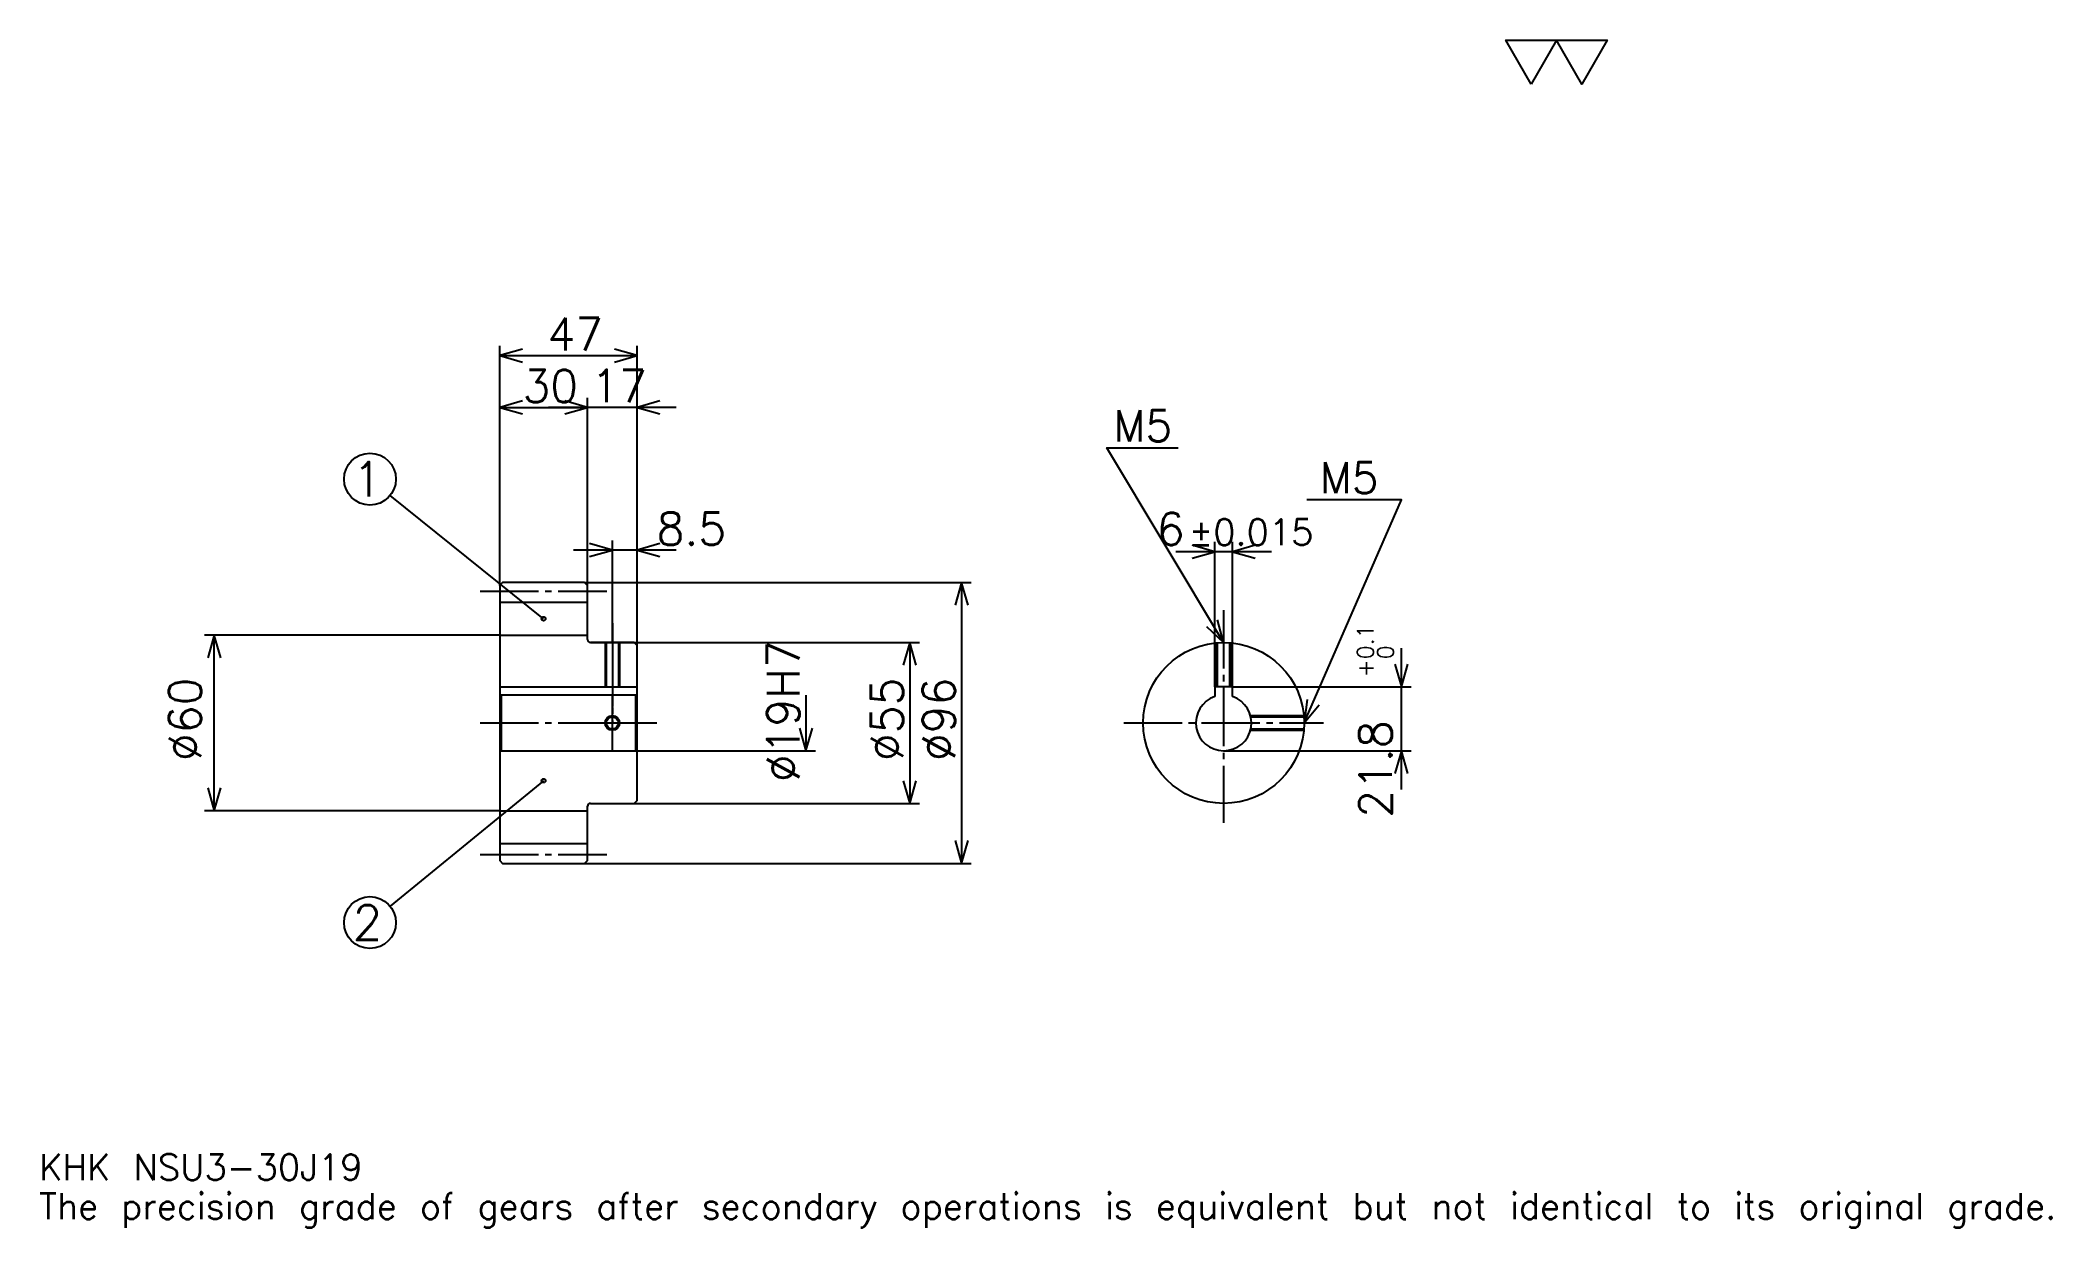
# Model space of a CAD drawing. Extents: x 23 to 710, y 8 to 414.
import ezdxf

# ---------------------------------------------------------------- set-up
doc = ezdxf.new("R2010")
doc.units = 0
doc.linetypes.add('DASHDOT', pattern=[26.608695, 19.956522, -2.217391, 2.217391, -2.217391])
doc.layers.get('0').update_dxf_attribs({"linetype": 'CONTINUOUS'})
doc.layers.add('DASHDOT', color=6, linetype='DASHDOT')
doc.styles.add('KANJI', font='TXT', dxfattribs={"bigfont": 'BIGFONT'})

msp = doc.modelspace()

# ---------------------------------------------------------------- linework, layer by layer
at = {"color": 5}
for p, q in [((179.608688, 228.717392), (179.608688, 309.652161)), ((226.608688, 228.717392), (226.608688, 309.652161)), ((179.608688, 306.32608), (226.608688, 306.32608)), ((209.608688, 228.717392), (209.608688, 291.913055)), ((179.608688, 288.586975), (209.608688, 288.586975)), ((239.91304, 288.586975), (196.304337, 288.586975)), ((194.608688, 216.342392), (142.172913, 258.50708)), ((218.108688, 228.717392), (218.108688, 243.130432)), ((424.065216, 193.017395), (424.065216, 242.58696)), ((430.065216, 193.017395), (430.065216, 242.58696)), ((239.91304, 239.804352), (204.804337, 239.804352)), ((443.369568, 239.260864), (410.760864, 239.260864)), ((179.608688, 227.717392), (179.608688, 228.717392)), ((208.608688, 228.717392), (226.608688, 228.717392)), ((209.608688, 227.717392), (209.608688, 228.717392)), ((218.108688, 208.217392), (218.108688, 228.717392)), ((218.108688, 208.217392), (218.108688, 228.717392)), ((226.608688, 228.717392), (340.804321, 228.717392)), ((226.608688, 207.217392), (226.608688, 228.717392)), ((337.478271, 228.717392), (337.478271, 132.717392)), ((179.608688, 210.717392), (78.717384, 210.717392)), ((82.043472, 150.717392), (82.043472, 210.717392)), ((210.608688, 208.217392), (226.608688, 208.217392)), ((226.608688, 208.217392), (323.065186, 208.217392)), ((319.739136, 208.217392), (319.739136, 153.217392)), ((487.826111, 157.91304), (487.826111, 206.321747)), ((430.065216, 193.017395), (491.152161, 193.017395)), ((284.260864, 190.217392), (284.260864, 171.217392)), ((226.608688, 171.217392), (287.586945, 171.217392)), ((427.065216, 171.217392), (491.152161, 171.217392)), ((194.608688, 160.967392), (142.128906, 118.081985)), ((210.608688, 153.217392), (226.608688, 153.217392)), ((226.608688, 153.217392), (323.065186, 153.217392)), ((179.608688, 150.717392), (78.717384, 150.717392)), ((208.608688, 132.717392), (226.608688, 132.717392)), ((226.608688, 132.717392), (340.804321, 132.717392))]:
    msp.add_line(p, q, dxfattribs=at)
at = {"color": 4}
for p, q in [((179.608688, 221.967392), (209.608688, 221.967392)), ((179.608688, 210.717392), (209.608688, 210.717392)), ((179.608688, 193.017395), (226.608688, 193.017395)), ((180.108688, 190.217392), (180.108688, 171.217392)), ((226.108688, 190.217392), (226.608688, 190.717392)), ((226.108688, 171.217392), (226.608688, 170.717392)), ((179.608688, 150.717392), (209.608688, 150.717392)), ((179.608688, 139.467392), (209.608688, 139.467392))]:
    msp.add_line(p, q, dxfattribs=at)
at = {"color": 7}
msp.add_lwpolyline([(532.173889, 399.130432), (523.526062, 414.119995), (558.117371, 414.119995), (549.469543, 399.130432), (540.821716, 414.119995), (532.173889, 399.130432)], dxfattribs=at)
at = {"color": 5}
for points in [[(187.369553, 308.543488), (179.608688, 306.32608), (187.369553, 304.108704)], [(218.847824, 304.108704), (226.608688, 306.32608), (218.847824, 308.543488)], [(187.369553, 290.804352), (179.608688, 288.586975), (187.369553, 286.369568)], [(201.847824, 286.369568), (209.608688, 288.586975), (201.847824, 290.804352)], [(201.847824, 286.369568), (209.608688, 288.586975), (201.847824, 290.804352)], [(234.369553, 290.804352), (226.608688, 288.586975), (234.369553, 286.369568)], [(427.065216, 208.217392), (387.152161, 274.739136), (411.543457, 274.739136)], [(454.565186, 180.717392), (487.82605, 257), (455.452148, 257)], [(210.347824, 237.58696), (218.108688, 239.804352), (210.347824, 242.021744)], [(234.369553, 242.021744), (226.608688, 239.804352), (234.369553, 237.58696)], [(416.304352, 237.043488), (424.065216, 239.260864), (416.304352, 241.478271)], [(437.826111, 241.478271), (430.065216, 239.260864), (437.826111, 237.043488)], [(339.695648, 220.956528), (337.478271, 228.717392), (335.260864, 220.956528)], [(421.170898, 213.731445), (427.065216, 208.217392), (424.973694, 216.013123)], [(84.260864, 202.956528), (82.043472, 210.717392), (79.82608, 202.956528)], [(321.956512, 200.456528), (319.739136, 208.217392), (317.521729, 200.456528)], [(485.608704, 200.778259), (487.826111, 193.017395), (490.043457, 200.778259)], [(455.634521, 188.717682), (454.565186, 180.717392), (459.699646, 186.945175)], [(282.043457, 178.978256), (284.260864, 171.217392), (286.478271, 178.978256)], [(490.043457, 163.456528), (487.826111, 171.217392), (485.608704, 163.456528)], [(79.82608, 158.478256), (82.043472, 150.717392), (84.260864, 158.478256)], [(317.521729, 160.978256), (319.739136, 153.217392), (321.956512, 160.978256)], [(335.260864, 140.478256), (337.478271, 132.717392), (339.695648, 140.478256)]]:
    msp.add_lwpolyline(points, dxfattribs=at)
at = {"color": 4}
for points in [[(209.608688, 209.217392), (209.608688, 227.717392), (208.608688, 228.717392), (180.608688, 228.717392), (179.608688, 227.717392), (179.608688, 170.717392)], [(210.608688, 153.217392), (225.608688, 153.217392), (226.608688, 154.217392), (226.608688, 207.217392), (225.608688, 208.217392), (210.608688, 208.217392)], [(215.608688, 208.217392), (215.608688, 193.017395)], [(216.043686, 208.217392), (216.043686, 193.017395)], [(220.173691, 208.217392), (220.173691, 193.017395)], [(220.608688, 208.217392), (220.608688, 193.017395)], [(424.565216, 193.017395), (424.565216, 208.103516)], [(425.000214, 193.017395), (425.000214, 208.139755)], [(429.130219, 193.017395), (429.130219, 208.139755)], [(429.565216, 193.017395), (429.565216, 208.103516)], [(430.065216, 189.731262), (430.065216, 193.017395), (424.065216, 193.017395), (424.065216, 189.731262)], [(179.608688, 170.717392), (180.108688, 171.217392), (226.108688, 171.217392), (226.108688, 190.217392), (180.108688, 190.217392), (179.608688, 190.717392)], [(436.230347, 183.217392), (454.451355, 183.217392)], [(436.338074, 182.782394), (454.487549, 182.782394)], [(436.230347, 178.217392), (454.451355, 178.217392)], [(436.338074, 178.65239), (454.487549, 178.65239)], [(179.608688, 170.717392), (179.608688, 133.717392), (180.608688, 132.717392), (208.608688, 132.717392), (209.608688, 133.717392), (209.608688, 152.217392)]]:
    msp.add_lwpolyline(points, dxfattribs=at)
at = {"color": 5}
for centre, radius in [((135.260864, 264.065216), 8.869565), ((194.608688, 216.342392), 0.665217), ((194.608688, 160.967392), 0.665217), ((135.260864, 112.469566), 8.869565)]:
    msp.add_circle(centre, radius, dxfattribs=at)
at = {"color": 4}
for centre, radius in [((427.065216, 180.717392), 27.5), ((218.108688, 180.717392), 2.065)]:
    msp.add_circle(centre, radius, dxfattribs=at)
at = {"color": 7}
msp.add_circle((218.108688, 180.717392), 2.5, dxfattribs=at)
at = {"color": 4}
for centre, radius, start, end in [((210.608688, 209.217392), 1, 180, 270), ((427.065216, 180.717392), 9.5, 108.408480326, 71.591519674), ((210.608688, 152.217392), 1, 90, 180)]:
    msp.add_arc(centre, radius, start, end, dxfattribs=at)
at = {"layer": 'DASHDOT', "color": 7}
for p, q in [((172.956512, 225.717392), (216.260864, 225.717392)), ((427.065216, 219.304352), (427.065216, 146.565216)), ((218.108688, 208.217392), (218.108688, 180.717392)), ((172.956512, 180.717392), (233.260864, 180.717392)), ((392.913025, 180.717392), (461.217407, 180.717392)), ((172.956512, 135.717392), (216.260864, 135.717392))]:
    msp.add_line(p, q, dxfattribs=at)
for points in [[(218.108688, 214.869568), (218.108688, 186.365219)], [(218.108688, 171.565216), (218.108688, 189.869568)], [(208.956512, 180.717392), (227.260864, 180.717392)]]:
    msp.add_lwpolyline(points, dxfattribs=at)

# ---------------------------------------------------------------- texts
at = {"color": 7, "style": 'KANJI'}
for s, height, p in [('47', 11.086957, (195.902161, 308.100006)), ('30', 11.086957, (187.402161, 290.36087)), ('17', 11.086957, (210.902161, 290.36087)), ('M5', 10.643479, (389.369568, 276.956512)), ('1', 11.826087, (129.347809, 258.152161)), ('M5', 10.643479, (459.886963, 259.217407)), ('8.5', 11.086957, (233.260864, 241.578262)), ('6', 11.086957, (404.179565, 241.478271)), ('%%p0.015', 8.869565, (415.154266, 241.478271)), ('2', 11.826087, (129.347809, 106.556526)), ('KHK NSU3-30J19', 8.869565, (22.173914, 24.391304)), ('The precision grade of gears after secondary operations is equivalent but not identical to its original grade.', 8.869565, (22.173914, 11.086957))]:
    msp.add_text(s, height=height, dxfattribs=at).set_placement(p)
for s, height, p in [('%%c19H7', 11.086957, (282.043457, 160.483704)), ('0.1', 5.543478, (478.291321, 202.521942)), ('0', 5.543478, (485.165222, 202.521942)), ('+', 5.543478, (478.291321, 196.313248)), ('%%c60', 11.086957, (77.608688, 167.690216)), ('%%c55', 11.086957, (317.521729, 167.690216)), ('%%c96', 11.086957, (335.260864, 167.690216)), ('21.8', 11.086957, (484.5, 148.324509))]:
    msp.add_text(s, height=height, rotation=90, dxfattribs=at).set_placement(p)

doc.saveas('drawing.dxf')
